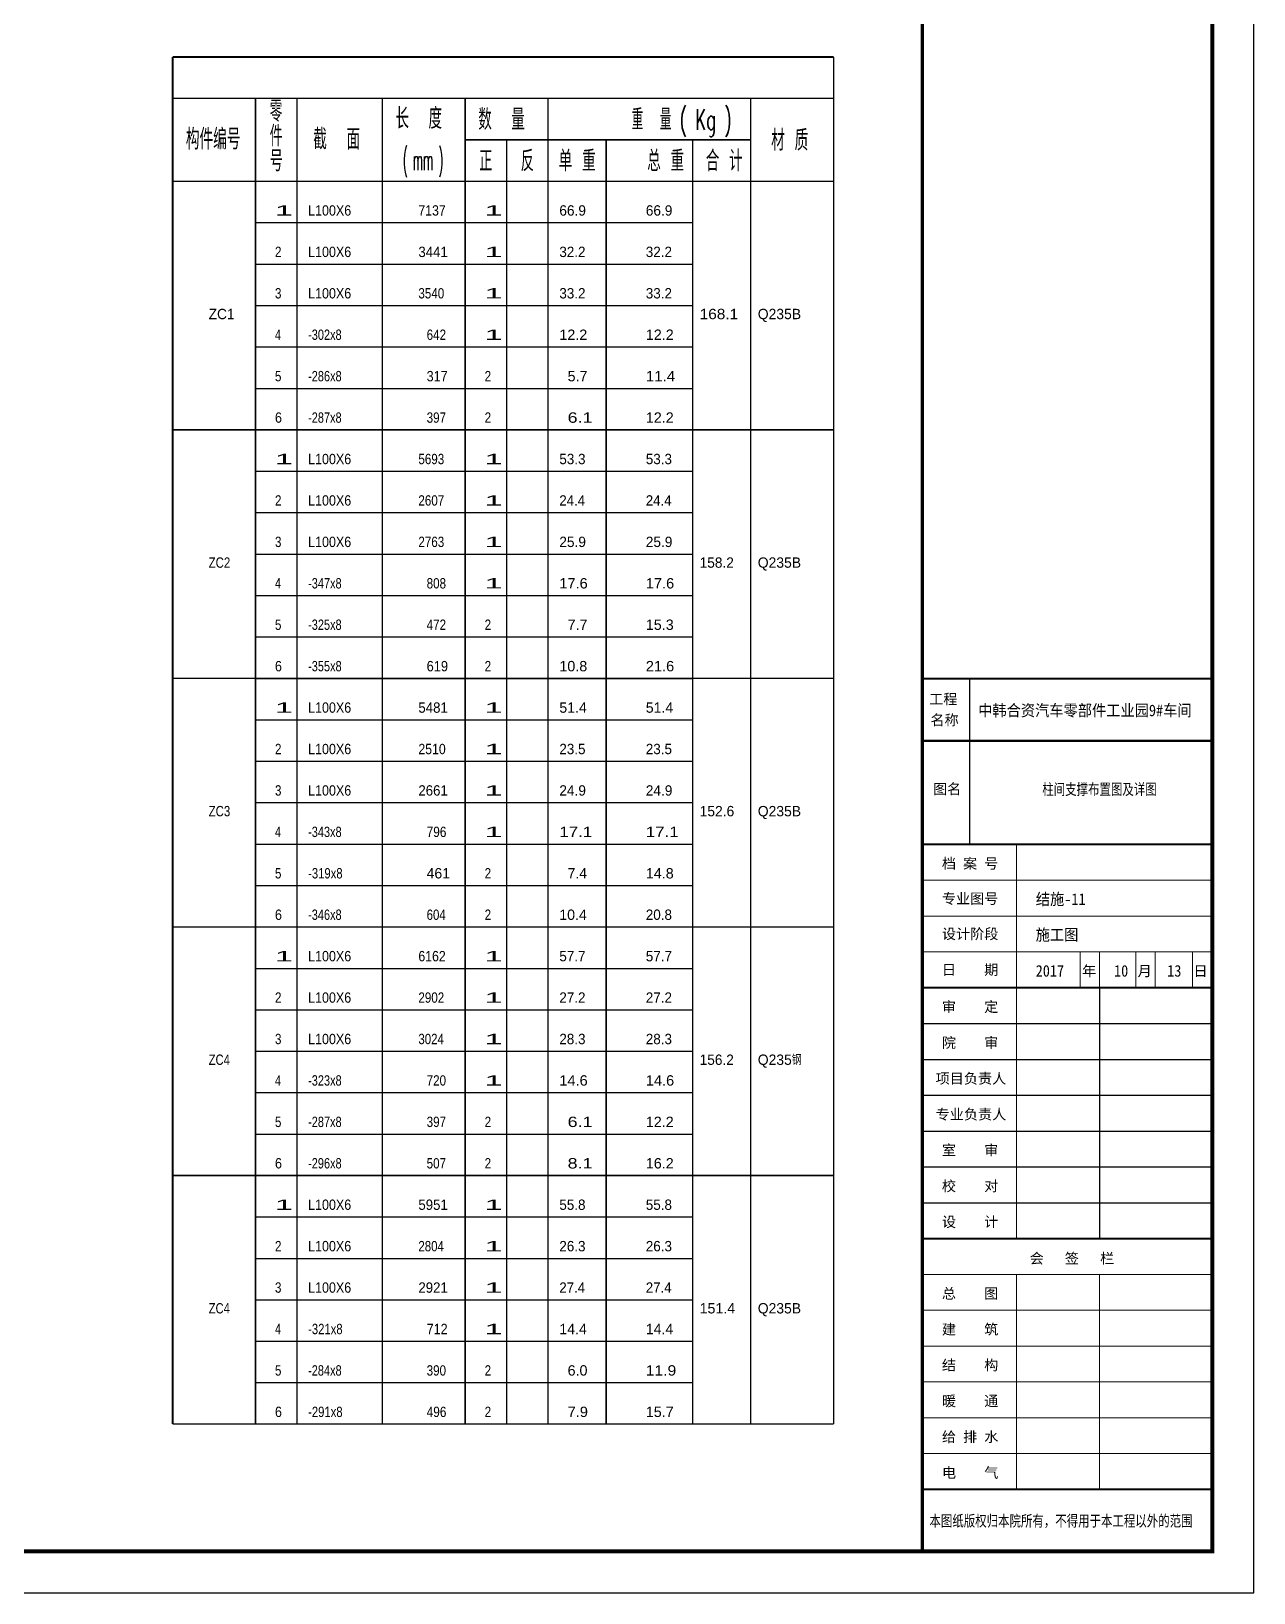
# Model space of a CAD drawing. Extents: x 3335981 to 3441081, y -1122115 to -866695.
# Drawn here: x 3411559 to 3441081, y -1122115 to -1084422 of the extents above; entities that cross this region are included whole.
import ezdxf

# ---------------------------------------------------------------- set-up
doc = ezdxf.new("R2010")
doc.units = 0
doc.header["$LTSCALE"] = 1000
doc.header["$MEASUREMENT"] = 0
doc.layers.get('0').update_dxf_attribs({"color": 2})
for name, color, linetype in [('25', 253, 'Continuous'), ('26', 253, 'Continuous'), ('PUB_DIM', 3, 'Continuous'), ('PUB_TITLE', 4, 'Continuous')]:
    doc.layers.add(name, color=color, linetype=linetype)
doc.layers.add('图签', color=130, linetype='Continuous', lineweight=20)
doc.styles.add('HZ', font='romanc.shx', dxfattribs={"width": 0.8, "bigfont": 'hzdx.shx'})
doc.styles.get("Standard").update_dxf_attribs({"font": 'sa-rs.shx', "width": 0.8, "bigfont": 'GBCBIG.shx'})
doc.styles.add('图签字', font='SimSun.ttf', dxfattribs={"height": 250})

# ---------------------------------------------------------------- blocks, each defined once
blk = doc.blocks.new('tq')
at = {"color": 4}
for p, q in [((3435159, -1158678), (3435159, -1162678)), ((3438297, -1166138), (3438297, -1172193)), ((3434022, -1167003), (3441022, -1167003)), ((3434022, -1167868), (3441022, -1167868)), ((3434022, -1168733), (3441022, -1168733)), ((3434022, -1169598), (3441022, -1169598)), ((3434022, -1170463), (3441022, -1170463)), ((3434022, -1171328), (3441022, -1171328))]:
    blk.add_line(p, q, dxfattribs=at)
at = {"layer": '图签'}
blk.add_line((3436291, -1166138), (3436291, -1162678), dxfattribs=at)
at = {"layer": '图签', "color": 4}
for p, q in [((3434022, -1163543), (3441022, -1163543)), ((3441022, -1164408), (3434022, -1164408)), ((3434022, -1165273), (3441022, -1165273)), ((3435791, -1165273), (3440546, -1165273)), ((3436291, -1166138), (3436291, -1165273)), ((3437831, -1165273), (3437831, -1166138)), ((3438297, -1165273), (3438297, -1166138)), ((3439176, -1165273), (3439176, -1166138)), ((3439642, -1165273), (3439642, -1166138)), ((3440546, -1165273), (3440546, -1166138)), ((3440546, -1165273), (3440546, -1166138)), ((3436291, -1172193), (3436291, -1166138)), ((3440546, -1166138), (3437949, -1166138)), ((3438297, -1166138), (3438297, -1172193)), ((3434022, -1172193), (3441022, -1172193)), ((3437949, -1172193), (3435791, -1172193)), ((3434022, -1173058), (3441022, -1173058)), ((3436291, -1178248), (3436291, -1173058)), ((3436291, -1173058), (3437949, -1173058)), ((3438297, -1173058), (3438297, -1178248)), ((3438297, -1173058), (3438297, -1178248)), ((3434022, -1173923), (3441022, -1173923)), ((3434022, -1174788), (3441022, -1174788)), ((3434022, -1175653), (3441022, -1175653)), ((3434022, -1176518), (3441022, -1176518)), ((3434022, -1177383), (3441022, -1177383)), ((3437949, -1178248), (3436291, -1178248))]:
    blk.add_line(p, q, dxfattribs=at)
at = {"layer": '图签', "color": 4, "const_width": 80}
blk.add_lwpolyline([(3434022, -1122343), (3441022, -1122343), (3441022, -1179743), (3434022, -1179743), (3434022, -1122343)], close=True, dxfattribs=at)
at = {"layer": '图签', "color": 4, "const_width": 50}
for points in [[(3441022, -1158678), (3434022, -1158678)], [(3441022, -1160178), (3434022, -1160178)], [(3441022, -1162678), (3434022, -1162678)], [(3441022, -1166138), (3434022, -1166138)], [(3434022, -1172193), (3441022, -1172193)], [(3434022, -1172193), (3441022, -1172193)], [(3434022, -1178248), (3441022, -1178248)]]:
    blk.add_lwpolyline(points, dxfattribs=at)
at = {"linetype": 'Continuous', "style": '图签字'}
for s, p in [('工程', (3434182, -1159295)), ('名称', (3434214, -1159801)), ('图名', (3434276, -1161467)), ('档 案 号', (3434491, -1163264)), ('专业图号', (3434491, -1164112)), ('设计阶段', (3434491, -1164963)), ('日    期', (3434491, -1165828)), ('年', (3437877, -1165859)), ('月', (3439217, -1165859)), ('日', (3440567, -1165859)), ('审    定', (3434491, -1166724)), ('院    审', (3434491, -1167589)), ('项目负责人', (3434340, -1168454)), ('专业负责人', (3434340, -1169319)), ('室    审', (3434491, -1170184)), ('校    对', (3434491, -1171049)), ('设    计', (3434491, -1171914)), ('会   签   栏', (3436609, -1172795)), ('总    图', (3434491, -1173644)), ('建    筑', (3434491, -1174509)), ('结    构', (3434491, -1175374)), ('暖    通', (3434491, -1176239)), ('给 排 水', (3434491, -1177104)), ('电    气', (3434493, -1177969))]:
    blk.add_text(s, height=250, dxfattribs=at).set_placement(p)
at = {"color": 1, "linetype": 'Continuous', "style": '图签字', "width": 0.75}
blk.add_text('本图纸版权归本院所有，不得用于本工程以外的范围', height=270, dxfattribs=at).set_placement((3434190, -1179142))
at = {"layer": 'PUB_DIM', "color": 3, "linetype": 'ByBlock', "style": '图签字', "width": 0.9}
for s, p in [('中韩合资汽车零部件工业园9#车间', (3435366, -1159584)), ('施工图', (3436756, -1164998))]:
    blk.add_text(s, height=280, dxfattribs=at).set_placement(p)
at = {"layer": 'PUB_DIM', "color": 1, "linetype": 'ByBlock', "style": '图签字', "width": 0.9}
for s, p in [('2017', (3436756, -1165871)), ('10', (3438648, -1165871)), ('13', (3439932, -1165871))]:
    blk.add_text(s, height=280, dxfattribs=at).set_placement(p)

msp = doc.modelspace()

# ---------------------------------------------------------------- linework, layer by layer
at = {"layer": '25', "color": 253, "linetype": 'ByBlock'}
for p, q in [((3416975, -1088043), (3427530, -1088043)), ((3416975, -1089043), (3427530, -1089043)), ((3416975, -1090043), (3427530, -1090043)), ((3416975, -1091043), (3427530, -1091043)), ((3416975, -1092043), (3427530, -1092043)), ((3416975, -1093043), (3427530, -1093043)), ((3416975, -1094043), (3427530, -1094043)), ((3416975, -1095043), (3427530, -1095043)), ((3416975, -1096043), (3427530, -1096043)), ((3416975, -1097043), (3427530, -1097043)), ((3416975, -1098043), (3427530, -1098043)), ((3416975, -1099043), (3427530, -1099043)), ((3416975, -1100043), (3427530, -1100043)), ((3416975, -1101043), (3427530, -1101043)), ((3416975, -1102043), (3427530, -1102043)), ((3416975, -1103043), (3427530, -1103043)), ((3416975, -1104043), (3427530, -1104043)), ((3416975, -1105043), (3427530, -1105043)), ((3416975, -1106043), (3427530, -1106043)), ((3416975, -1107043), (3427530, -1107043)), ((3416975, -1108043), (3427530, -1108043)), ((3416975, -1109043), (3427530, -1109043)), ((3416975, -1110043), (3427530, -1110043)), ((3416975, -1111043), (3427530, -1111043)), ((3416975, -1112043), (3427530, -1112043)), ((3416975, -1113043), (3427530, -1113043)), ((3416975, -1114043), (3427530, -1114043)), ((3416975, -1115043), (3427530, -1115043)), ((3416975, -1116043), (3427530, -1116043)), ((3416975, -1117043), (3427530, -1117043))]:
    msp.add_line(p, q, dxfattribs=at)
at = {"layer": '25'}
for points, const_width in [([(3414975, -1085043), (3430934, -1085043)], 45), ([(3414975, -1094043), (3414975, -1085043)], 45), ([(3430934, -1094043), (3430934, -1085043)], 35), ([(3414975, -1086043), (3430934, -1086043)], 35), ([(3416975, -1094043), (3416975, -1086043)], 35), ([(3417975, -1094043), (3417975, -1086043)], 35), ([(3420038, -1094043), (3420038, -1086043)], 35), ([(3422038, -1094043), (3422038, -1086043)], 35), ([(3424038, -1094043), (3424038, -1086043)], 35), ([(3428934, -1094043), (3428934, -1086043)], 35), ([(3422038, -1087043), (3428934, -1087043)], 35), ([(3423038, -1094043), (3423038, -1087043)], 35), ([(3425442, -1094043), (3425442, -1087043)], 35), ([(3427530, -1094043), (3427530, -1087043)], 35), ([(3414975, -1088043), (3430934, -1088043)], 35), ([(3414975, -1100043), (3414975, -1094043)], 45), ([(3414975, -1094043), (3430934, -1094043)], 35), ([(3414975, -1094043), (3430934, -1094043)], 35), ([(3416975, -1100043), (3416975, -1094043)], 35), ([(3417975, -1100043), (3417975, -1094043)], 35), ([(3420038, -1100043), (3420038, -1094043)], 35), ([(3422038, -1100043), (3422038, -1094043)], 35), ([(3423038, -1100043), (3423038, -1094043)], 35), ([(3424038, -1100043), (3424038, -1094043)], 35), ([(3425442, -1100043), (3425442, -1094043)], 35), ([(3427530, -1100043), (3427530, -1094043)], 35), ([(3428934, -1100043), (3428934, -1094043)], 35), ([(3430934, -1100043), (3430934, -1094043)], 35), ([(3414975, -1106043), (3414975, -1100043)], 45), ([(3414975, -1100043), (3430934, -1100043)], 35), ([(3414975, -1100043), (3430934, -1100043)], 35), ([(3416975, -1106043), (3416975, -1100043)], 35), ([(3417975, -1106043), (3417975, -1100043)], 35), ([(3420038, -1106043), (3420038, -1100043)], 35), ([(3422038, -1106043), (3422038, -1100043)], 35), ([(3423038, -1106043), (3423038, -1100043)], 35), ([(3424038, -1106043), (3424038, -1100043)], 35), ([(3425442, -1106043), (3425442, -1100043)], 35), ([(3427530, -1106043), (3427530, -1100043)], 35), ([(3428934, -1106043), (3428934, -1100043)], 35), ([(3430934, -1106043), (3430934, -1100043)], 35), ([(3414975, -1112043), (3414975, -1106043)], 45), ([(3414975, -1106043), (3430934, -1106043)], 35), ([(3414975, -1106043), (3430934, -1106043)], 35), ([(3416975, -1112043), (3416975, -1106043)], 35), ([(3417975, -1112043), (3417975, -1106043)], 35), ([(3420038, -1112043), (3420038, -1106043)], 35), ([(3422038, -1112043), (3422038, -1106043)], 35), ([(3423038, -1112043), (3423038, -1106043)], 35), ([(3424038, -1112043), (3424038, -1106043)], 35), ([(3425442, -1112043), (3425442, -1106043)], 35), ([(3427530, -1112043), (3427530, -1106043)], 35), ([(3428934, -1112043), (3428934, -1106043)], 35), ([(3430934, -1112043), (3430934, -1106043)], 35), ([(3414975, -1118043), (3414975, -1112043)], 45), ([(3414975, -1112043), (3430934, -1112043)], 35), ([(3414975, -1112043), (3430934, -1112043)], 35), ([(3416975, -1118043), (3416975, -1112043)], 35), ([(3417975, -1118043), (3417975, -1112043)], 35), ([(3420038, -1118043), (3420038, -1112043)], 35), ([(3422038, -1118043), (3422038, -1112043)], 35), ([(3423038, -1118043), (3423038, -1112043)], 35), ([(3424038, -1118043), (3424038, -1112043)], 35), ([(3425442, -1118043), (3425442, -1112043)], 35), ([(3427530, -1118043), (3427530, -1112043)], 35), ([(3428934, -1118043), (3428934, -1112043)], 35), ([(3430934, -1118043), (3430934, -1112043)], 35), ([(3414975, -1118043), (3430934, -1118043)], 35)]:
    msp.add_lwpolyline(points, dxfattribs=dict(at, const_width=const_width))
at = {"layer": 'PUB_TITLE', "linetype": 'ByBlock'}
msp.add_lwpolyline([(3335981, -1122115), (3441081, -1122115), (3441081, -1062715), (3335981, -1062715)], close=True, dxfattribs=at)
at = {"layer": 'PUB_TITLE', "linetype": 'ByBlock', "const_width": 100}
msp.add_lwpolyline([(3338481, -1121115), (3440081, -1121115), (3440081, -1063715), (3338481, -1063715)], close=True, dxfattribs=at)

# ---------------------------------------------------------------- block references
at = {"linetype": 'ByBlock'}
msp.add_blockref('tq', (-941, 58628), dxfattribs=at)

# ---------------------------------------------------------------- texts
at = {"color": 1, "linetype": 'Continuous', "style": '图签字', "width": 0.75}
msp.add_text('柱间支撑布置图及详图', height=270, dxfattribs=at).set_placement((3435974, -1102855))
at = {"layer": '26', "style": 'HZ'}
for s, width, p in [('零', 0.642872, (3417318, -1086603)), ('长  度', 0.687063, (3420355, -1086778)), ('数  量', 0.687063, (3422355, -1086803)), ('重  量 ( Kg )', 0.58602, (3426059, -1086803)), ('件', 0.659216, (3417318, -1087203)), ('构件编号', 0.694531, (3415293, -1087278)), ('截  面', 0.692649, (3418369, -1087278)), ('材 质', 0.692254, (3429427, -1087303)), ('号', 0.676413, (3417318, -1087803)), ('( mm )', 0.380177, (3420530, -1087778)), ('正', 0.659216, (3422380, -1087803)), ('反', 0.670582, (3423380, -1087803)), ('单 重', 0.689992, (3424298, -1087803)), ('总 重', 0.689992, (3426434, -1087803)), ('合 计', 0.687744, (3427848, -1087803))]:
    msp.add_text(s, height=500, dxfattribs=dict(at, width=width)).set_placement(p)
at = {"layer": '26'}
for s, width, p in [('1', 2.351938, (3417445, -1088873)), ('L100X6', 0.903393, (3418245, -1088873)), ('7137', 0.887996, (3420908, -1088873)), ('1', 2.351938, (3422508, -1088873)), ('66.9', 0.986662, (3424312, -1088873)), ('66.9', 0.986662, (3426400, -1088873)), ('2', 0.839978, (3417445, -1089873)), ('L100X6', 0.903393, (3418245, -1089873)), ('3441', 0.956303, (3420908, -1089873)), ('1', 2.351938, (3422508, -1089873)), ('32.2', 0.971245, (3424312, -1089873)), ('32.2', 0.971245, (3426400, -1089873)), ('3', 0.839978, (3417445, -1090873)), ('L100X6', 0.903393, (3418245, -1090873)), ('3540', 0.839996, (3420908, -1090873)), ('1', 2.351938, (3422508, -1090873)), ('33.2', 0.971245, (3424312, -1090873)), ('33.2', 0.971245, (3426400, -1090873)), ('ZC1', 0.98608, (3415845, -1091373)), ('168.1', 1.112108, (3427700, -1091373)), ('Q235B', 1.004363, (3429104, -1091373)), ('4', 0.783979, (3417445, -1091873)), ('-302x8 ', 0.792674, (3418245, -1091873)), ('642', 0.839994, (3421108, -1091873)), ('1', 2.351938, (3422508, -1091873)), ('12.2', 1.035995, (3424312, -1091873)), ('12.2', 1.035995, (3426400, -1091873)), ('5', 0.839978, (3417445, -1092873)), ('-286x8 ', 0.792674, (3418245, -1092873)), ('317', 0.907194, (3421108, -1092873)), ('2', 0.839978, (3422508, -1092873)), ('5.7', 1.030902, (3424512, -1092873)), ('11.4', 1.090521, (3426400, -1092873)), ('6', 0.904592, (3417445, -1093873)), ('-287x8 ', 0.792674, (3418245, -1093873)), ('397', 0.839994, (3421108, -1093873)), ('2', 0.839978, (3422508, -1093873)), ('6.1', 1.295991, (3424512, -1093873)), ('12.2', 1.035995, (3426400, -1093873)), ('1', 2.351938, (3417445, -1094873)), ('L100X6', 0.903393, (3418245, -1094873)), ('5693', 0.839996, (3420908, -1094873)), ('1', 2.351938, (3422508, -1094873)), ('53.3', 0.971245, (3424312, -1094873)), ('53.3', 0.971245, (3426400, -1094873)), ('2', 0.839978, (3417445, -1095873)), ('L100X6', 0.903393, (3418245, -1095873)), ('2607', 0.839996, (3420908, -1095873)), ('1', 2.351938, (3422508, -1095873)), ('24.4', 0.956303, (3424312, -1095873)), ('24.4', 0.956303, (3426400, -1095873)), ('3', 0.839978, (3417445, -1096873)), ('L100X6', 0.903393, (3418245, -1096873)), ('2763', 0.839996, (3420908, -1096873)), ('1', 2.351938, (3422508, -1096873)), ('25.9', 0.986662, (3424312, -1096873)), ('25.9', 0.986662, (3426400, -1096873)), ('ZC2', 0.824722, (3415845, -1097373)), ('158.2', 0.986996, (3427700, -1097373)), ('Q235B', 1.004363, (3429104, -1097373)), ('4', 0.783979, (3417445, -1097873)), ('-347x8 ', 0.792674, (3418245, -1097873)), ('808', 0.839994, (3421108, -1097873)), ('1', 2.351938, (3422508, -1097873)), ('17.6', 1.053554, (3424312, -1097873)), ('17.6', 1.053554, (3426400, -1097873)), ('5', 0.839978, (3417445, -1098873)), ('-325x8 ', 0.792674, (3418245, -1098873)), ('472', 0.839994, (3421108, -1098873)), ('2', 0.839978, (3422508, -1098873)), ('7.7', 1.030902, (3424512, -1098873)), ('15.3', 1.035995, (3426400, -1098873)), ('6', 0.904592, (3417445, -1099873)), ('-355x8 ', 0.792674, (3418245, -1099873)), ('619', 0.925708, (3421108, -1099873)), ('2', 0.839978, (3422508, -1099873)), ('10.8', 1.035995, (3424312, -1099873)), ('21.6', 1.053554, (3426400, -1099873)), ('1', 2.351938, (3417445, -1100873)), ('L100X6', 0.903393, (3418245, -1100873)), ('5481', 0.956303, (3420908, -1100873)), ('1', 2.351938, (3422508, -1100873)), ('51.4', 1.019011, (3424312, -1100873)), ('51.4', 1.019011, (3426400, -1100873)), ('2', 0.839978, (3417445, -1101873)), ('L100X6', 0.903393, (3418245, -1101873)), ('2510', 0.887996, (3420908, -1101873)), ('1', 2.351938, (3422508, -1101873)), ('23.5', 0.971245, (3424312, -1101873)), ('23.5', 0.971245, (3426400, -1101873)), ('3', 0.839978, (3417445, -1102873)), ('L100X6', 0.903393, (3418245, -1102873)), ('2661', 0.956303, (3420908, -1102873)), ('1', 2.351938, (3422508, -1102873)), ('24.9', 0.986662, (3424312, -1102873)), ('24.9', 0.986662, (3426400, -1102873)), ('ZC3', 0.824722, (3415845, -1103373)), ('152.6', 0.99949, (3427700, -1103373)), ('Q235B', 1.004363, (3429104, -1103373)), ('4', 0.783979, (3417445, -1103873)), ('-343x8 ', 0.792674, (3418245, -1103873)), ('796', 0.855843, (3421108, -1103873)), ('1', 2.351938, (3422508, -1103873)), ('17.1', 1.218817, (3424312, -1103873)), ('17.1', 1.218817, (3426400, -1103873)), ('5', 0.839978, (3417445, -1104873)), ('-319x8 ', 0.81565, (3418245, -1104873)), ('461', 1.007993, (3421108, -1104873)), ('2', 0.839978, (3422508, -1104873)), ('7.4', 1.007993, (3424512, -1104873)), ('14.8', 1.035995, (3426400, -1104873)), ('6', 0.904592, (3417445, -1105873)), ('-346x8 ', 0.792674, (3418245, -1105873)), ('604', 0.824722, (3421108, -1105873)), ('2', 0.839978, (3422508, -1105873)), ('10.4', 1.019011, (3424312, -1105873)), ('20.8', 0.971245, (3426400, -1105873)), ('1', 2.351938, (3417445, -1106873)), ('L100X6', 0.903393, (3418245, -1106873)), ('6162', 0.887996, (3420908, -1106873)), ('1', 2.351938, (3422508, -1106873)), ('57.7', 0.971245, (3424312, -1106873)), ('57.7', 0.971245, (3426400, -1106873)), ('2', 0.839978, (3417445, -1107873)), ('L100X6', 0.903393, (3418245, -1107873)), ('2902', 0.839996, (3420908, -1107873)), ('1', 2.351938, (3422508, -1107873)), ('27.2', 0.971245, (3424312, -1107873)), ('27.2', 0.971245, (3426400, -1107873)), ('3', 0.839978, (3417445, -1108873)), ('L100X6', 0.903393, (3418245, -1108873)), ('3024', 0.828796, (3420908, -1108873)), ('1', 2.351938, (3422508, -1108873)), ('28.3', 0.971245, (3424312, -1108873)), ('28.3', 0.971245, (3426400, -1108873)), ('ZC4', 0.809995, (3415845, -1109373)), ('156.2', 0.986996, (3427700, -1109373)), ('Q235钢', 1.004363, (3429104, -1109373)), ('4', 0.783979, (3417445, -1109873)), ('-323x8 ', 0.792674, (3418245, -1109873)), ('720', 0.839994, (3421108, -1109873)), ('1', 2.351938, (3422508, -1109873)), ('14.6', 1.053554, (3424312, -1109873)), ('14.6', 1.053554, (3426400, -1109873)), ('5', 0.839978, (3417445, -1110873)), ('-287x8 ', 0.792674, (3418245, -1110873)), ('397', 0.839994, (3421108, -1110873)), ('2', 0.839978, (3422508, -1110873)), ('6.1', 1.295991, (3424512, -1110873)), ('12.2', 1.035995, (3426400, -1110873)), ('6', 0.904592, (3417445, -1111873)), ('-296x8 ', 0.792674, (3418245, -1111873)), ('507', 0.839994, (3421108, -1111873)), ('2', 0.839978, (3422508, -1111873)), ('8.1', 1.295991, (3424512, -1111873)), ('16.2', 1.035995, (3426400, -1111873)), ('1', 2.351938, (3417445, -1112873)), ('L100X6', 0.903393, (3418245, -1112873)), ('5951', 0.956303, (3420908, -1112873)), ('1', 2.351938, (3422508, -1112873)), ('55.8', 0.971245, (3424312, -1112873)), ('55.8', 0.971245, (3426400, -1112873)), ('2', 0.839978, (3417445, -1113873)), ('L100X6', 0.903393, (3418245, -1113873)), ('2804', 0.828796, (3420908, -1113873)), ('1', 2.351938, (3422508, -1113873)), ('26.3', 0.971245, (3424312, -1113873)), ('26.3', 0.971245, (3426400, -1113873)), ('3', 0.839978, (3417445, -1114873)), ('L100X6', 0.903393, (3418245, -1114873)), ('2921', 0.956303, (3420908, -1114873)), ('1', 2.351938, (3422508, -1114873)), ('27.4', 0.956303, (3424312, -1114873)), ('27.4', 0.956303, (3426400, -1114873)), ('ZC4', 0.809995, (3415845, -1115373)), ('151.4', 1.025451, (3427700, -1115373)), ('Q235B', 1.004363, (3429104, -1115373)), ('4', 0.783979, (3417445, -1115873)), ('-321x8 ', 0.81565, (3418245, -1115873)), ('712', 0.907194, (3421108, -1115873)), ('1', 2.351938, (3422508, -1115873)), ('14.4', 1.019011, (3424312, -1115873)), ('14.4', 1.019011, (3426400, -1115873)), ('5', 0.839978, (3417445, -1116873)), ('-284x8 ', 0.792674, (3418245, -1116873)), ('390', 0.839994, (3421108, -1116873)), ('2', 0.839978, (3422508, -1116873)), ('6.0', 1.030902, (3424512, -1116873)), ('11.9', 1.130176, (3426400, -1116873)), ('6', 0.904592, (3417445, -1117873)), ('-291x8 ', 0.81565, (3418245, -1117873)), ('496', 0.855843, (3421108, -1117873)), ('2', 0.839978, (3422508, -1117873)), ('7.9', 1.054877, (3424512, -1117873)), ('15.7', 1.035995, (3426400, -1117873))]:
    msp.add_text(s, height=250, dxfattribs=dict(at, width=width)).set_placement(p)
at = {"layer": 'PUB_DIM', "color": 1, "linetype": 'ByBlock', "style": '图签字', "width": 0.9}
msp.add_text('结施-11', height=280, dxfattribs=at).set_placement((3435818, -1105512))

doc.saveas('drawing.dxf')
